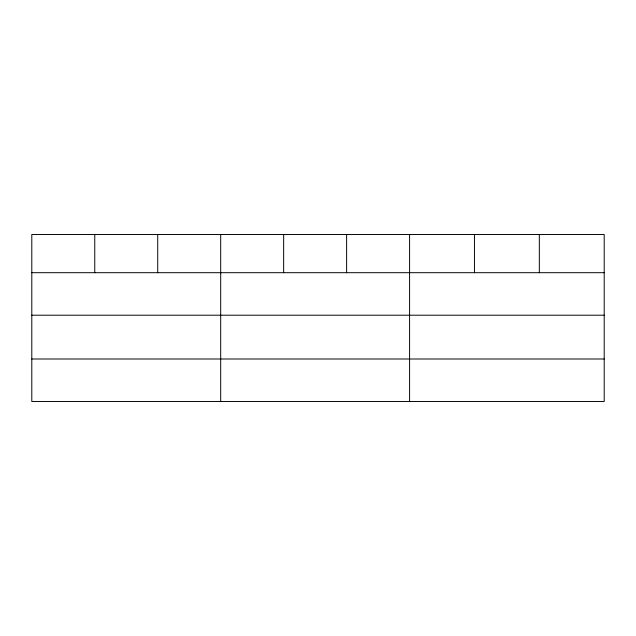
<?xml version="1.0" encoding="UTF-8"?>
<svg xmlns="http://www.w3.org/2000/svg" width="636" height="636" viewBox="0 0 636 636"><rect width="100%" height="100%" fill="white"/><g stroke="black" fill="none" stroke-linecap="round" stroke-linejoin="round"><path stroke-width="0.95" d="M604.2 315.202L604.2 234.493L31.8 234.493L31.8 401.507L604.2 401.507L604.2 315.202L31.8 315.202M31.8 272.693L604.2 272.693M31.8 358.998L604.2 358.998M539.328 234.493L539.328 272.693M474.456 234.493L474.456 272.693M409.584 234.493L409.584 401.507M346.62 234.493L346.62 272.693M283.656 234.493L283.656 272.693M220.692 234.493L220.692 401.507M157.728 234.493L157.728 272.693M94.764 234.493L94.764 272.693"/></g></svg>
